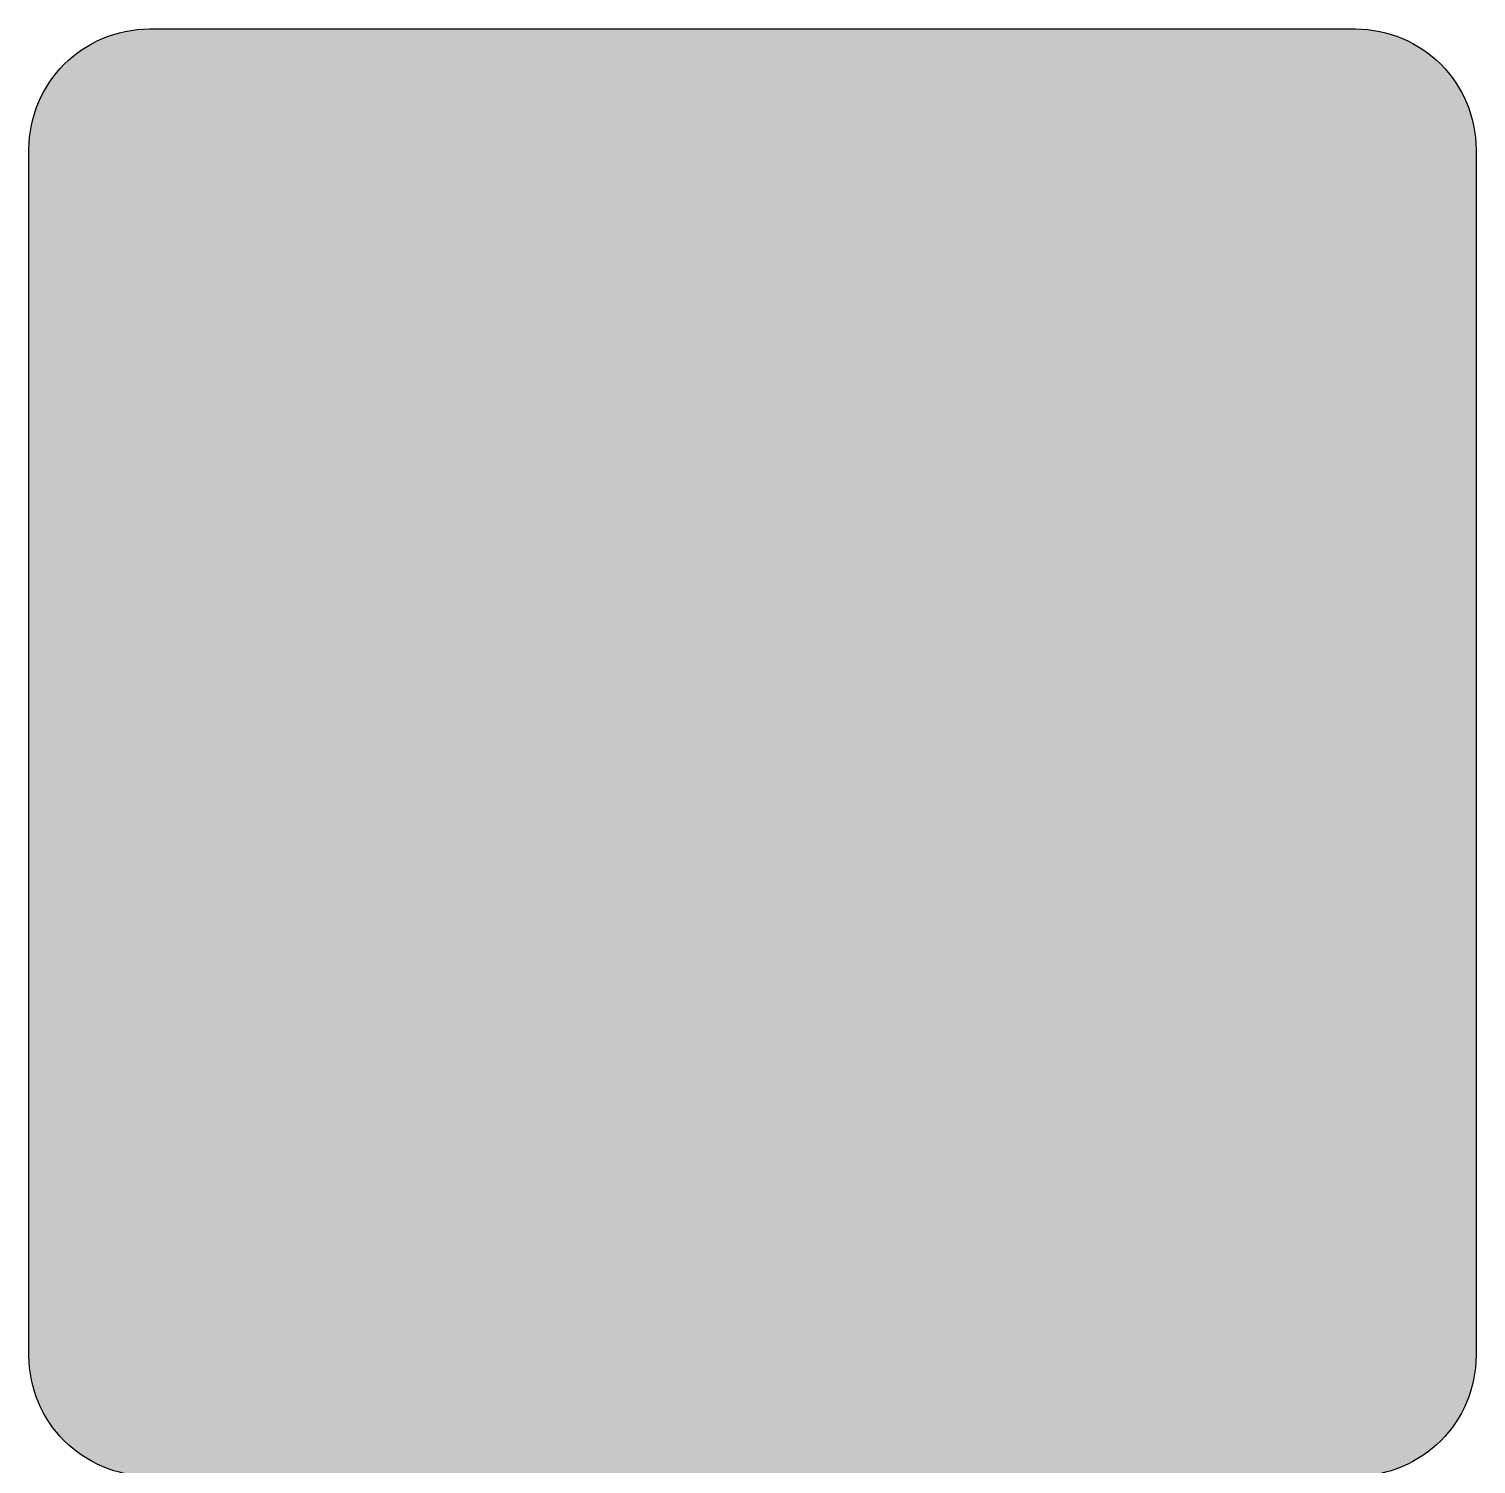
# Model space of a CAD drawing. Header units: millimetres. Extents: x -20 to 20, y -4.5 to 56.7.
# Drawn here: x -20 to 20, y 17.03 to 56.7 of the extents above; entities that cross this region are included whole.
import ezdxf

# ---------------------------------------------------------------- set-up
doc = ezdxf.new("R2010")
doc.units = ezdxf.units.MM
doc.layers.add('GREEN', color=7, linetype='Continuous', true_color=0x007f00)
doc.layers.add('WHITE', color=7, linetype='Continuous', true_color=0xf5f5f5)
doc.layers.add('L25', color=1, linetype='Continuous')

# ---------------------------------------------------------------- blocks, each defined once
blk = doc.blocks.new('MR-GM-32-7')
at = {"layer": 'GREEN'}
h = blk.add_hatch(color=256, dxfattribs=at)
h.dxf.hatch_style = 1
edge = h.paths.add_edge_path(flags=16)
edge.add_arc((16.66649999999981, 53.33333333333303), 1.999999999999992, 0, 90)
edge.add_line((16.66649999999981, 55.33333333333303), (-16.66683333333344, 55.33333333333303))
edge.add_arc((-16.66683333333344, 53.33333333333303), 1.999999999999992, 90, 180)
edge.add_line((-18.66683333333344, 53.33333333333303), (-18.66683333333344, 20.03333333333308))
edge.add_arc((-16.66683333333344, 20.03333333333308), 1.999999999999992, 180, 270)
edge.add_line((-16.66683333333344, 18.03333333333308), (16.66649999999981, 18.03333333333308))
edge.add_arc((16.66649999999981, 20.03333333333308), 1.999999999999992, 270, 360)
edge.add_line((18.66649999999981, 20.03333333333308), (18.66649999999981, 53.33333333333303))
edge = h.paths.add_edge_path()
edge.add_arc((16.66649999999981, 53.33333333333303), 2.666666666666657, 0, 90)
edge.add_line((16.66649999999981, 55.99999999999966), (-16.66683333333344, 55.99999999999966))
edge.add_arc((-16.66683333333344, 53.33333333333303), 2.666666666666657, 90, 180)
edge.add_line((-19.33350000000019, 53.33333333333303), (-19.33350000000019, 20.03333333333308))
edge.add_arc((-16.66683333333344, 20.03333333333308), 2.666666666666657, 180, 270)
edge.add_line((-16.66683333333344, 17.36666666666645), (16.66649999999981, 17.36666666666645))
edge.add_arc((16.66649999999981, 20.03333333333308), 2.666666666666657, 270, 360)
edge.add_line((19.33316666666633, 20.03333333333308), (19.33316666666633, 53.33333333333303))
h = blk.add_hatch(color=256, dxfattribs=at)
h.dxf.hatch_style = 1
edge = h.paths.add_edge_path()
edge.add_arc((-14.63316666666674, 50.28333333333296), 0.459999999999974, -158.43140426487776, 1.8758328224066645e-12, ccw=False)
edge.add_arc((-11.97691666666674, 51.33333333333303), 3.316249999999966, 158.4314042648748, 201.5685957351252, ccw=False)
edge.add_arc((-14.63316666666674, 52.38333333333298), 0.4599999999999999, -1.8758328224066645e-12, 158.4314042648778, ccw=False)
edge.add_line((-14.17316666666693, 52.38333333333298), (-13.61316666666698, 52.38333333333298))
edge.add_arc((-14.63316666666674, 52.38333333333298), 1.020000000000008, 0, 158.4314042648747)
edge.add_arc((-11.97691666666674, 51.33333333333303), 3.876249999999981, 158.4314042648748, 201.5685957351252)
edge.add_arc((-14.63316666666674, 50.28333333333296), 1.019999999999991, 201.5685957351253, 360)
edge.add_line((-13.61316666666676, 50.28333333333296), (-13.61316666666676, 50.39333333333298))
edge.add_line((-13.61316666666676, 50.39333333333309), (-14.1731666666667, 50.39333333333309))
edge.add_line((-14.17316666666693, 50.39333333333309), (-14.17316666666693, 50.28333333333308))
h.paths.add_polyline_path([(-12.2809318790803, 50.43333333333305), (-11.42540145425323, 50.43333333333305), (-11.15040145425337, 49.33333333333303), (-10.57316666666679, 49.33333333333303), (-11.57316666666679, 53.33333333333303), (-12.13316666666674, 53.33333333333303), (-13.13316666666674, 49.33333333333303), (-12.55593187908016, 49.33333333333303)])
h.paths.add_polyline_path([(-11.56540145425333, 50.993333333333), (-11.85316666666677, 52.14439418298707), (-12.1409318790802, 50.993333333333)], flags=16)
edge = h.paths.add_edge_path()
edge.add_line((-10.01316666666662, 53.33333333333303), (-10.01316666666662, 49.33333333333303))
edge.add_line((-10.01316666666662, 49.33333333333303), (-9.453166666666675, 49.33333333333303))
edge.add_line((-9.453166666666675, 49.33333333333303), (-9.453166666666675, 51.21333333333303))
edge.add_line((-9.453166666666675, 51.21333333333303), (-8.890697380761821, 51.21333333333303))
edge.add_line((-8.890697380762049, 51.21333333333303), (-8.355422817770886, 49.33333333333303))
edge.add_line((-8.355422817770659, 49.33333333333303), (-7.773166666666611, 49.33333333333303))
edge.add_line((-7.773166666666839, 49.33333333333303), (-8.333166666666784, 51.30017441413588))
edge.add_arc((-8.727780222686306, 52.15333333333297), 0.9400000000000179, 294.8220657976908, 346.1134596373691)
edge.add_arc((-9.213166666666893, 52.27333333333297), 1.440000000000028, 346.1134596373714, 373.8865403626292)
edge.add_arc((-8.727780222686306, 52.39333333333298), 0.9399999999999656, 13.88654036262857, 90.00000000000186)
edge.add_line((-8.727780222686306, 53.33333333333303), (-10.01316666666685, 53.33333333333303))
edge = h.paths.add_edge_path(flags=16)
edge.add_line((-8.727780222686306, 52.77333333333297), (-9.453166666666675, 52.77333333333297))
edge.add_line((-9.453166666666675, 52.77333333333297), (-9.453166666666675, 51.77333333333297))
edge.add_line((-9.453166666666675, 51.77333333333297), (-8.727780222686306, 51.77333333333297))
edge.add_arc((-8.727780222686306, 52.15333333333297), 0.3800000000000168, 270.0000000000046, 346.1134596373704)
edge.add_arc((-9.213166666666893, 52.27333333333297), 0.8799999999999945, 346.1134596373715, 373.8865403626295)
edge.add_arc((-8.727780222686306, 52.39333333333298), 0.3799999999999946, 13.8865403626285, 90)
h.paths.add_polyline_path([(-6.53316666666683, 49.89333333333309), (-6.53316666666683, 51.17333333333306), (-5.656875849461585, 51.17333333333306), (-5.656875849461585, 51.73333333333301), (-6.53316666666683, 51.73333333333301), (-6.53316666666683, 52.77333333333297), (-5.053166666666812, 52.77333333333297), (-5.053166666666812, 53.33333333333303), (-7.093166666666775, 53.33333333333303), (-7.093166666666775, 49.33333333333303), (-5.053166666666812, 49.33333333333303), (-5.053166666666812, 49.89333333333309)])
h = blk.add_hatch(color=256, dxfattribs=at)
h.dxf.hatch_style = 1
h.paths.add_polyline_path([(-2.226500000000215, 51.17333333333306), (-1.35020918279497, 51.17333333333306), (-1.35020918279497, 51.73333333333301), (-2.226500000000215, 51.73333333333301), (-2.226500000000215, 52.77333333333297), (-0.7465000000001965, 52.77333333333297), (-0.7465000000001965, 53.33333333333303), (-2.78650000000016, 53.33333333333303), (-2.78650000000016, 49.33333333333303), (-2.226500000000215, 49.33333333333303)])
edge = h.paths.add_edge_path()
edge.add_arc((-2.45181249999996, 51.33333333333303), 4.545312499999985, 342.6717291337838, 377.3282708662161)
edge.add_arc((0.9134999999998854, 52.38333333333298), 1.020000000000016, 17.32827086621588, 162.6717291337836)
edge.add_arc((4.278812499999958, 51.33333333333303), 4.545312499999985, 162.6717291337839, 197.3282708662161)
edge.add_arc((0.9134999999998854, 50.28333333333296), 1.019999999999987, 197.3282708662164, 342.6717291337841)
edge = h.paths.add_edge_path(flags=16)
edge.add_arc((-2.45181249999996, 51.33333333333303), 3.985312499999994, 342.6717291337838, 377.3282708662161)
edge.add_arc((0.9134999999998854, 52.38333333333298), 0.4600000000000246, 17.32827086621563, 162.6717291337833)
edge.add_arc((4.278812499999958, 51.33333333333303), 3.985312499999994, 162.6717291337839, 197.3282708662161)
edge.add_arc((0.9134999999998854, 50.28333333333296), 0.4599999999999956, 197.3282708662167, 342.6717291337843)
edge = h.paths.add_edge_path()
edge.add_line((2.893499999999904, 53.33333333333303), (2.893499999999904, 49.33333333333303))
edge.add_line((2.893499999999904, 49.33333333333303), (3.453499999999849, 49.33333333333303))
edge.add_line((3.453499999999849, 49.33333333333303), (3.453499999999849, 51.21333333333303))
edge.add_line((3.453499999999849, 51.21333333333303), (4.015969285904703, 51.21333333333303))
edge.add_line((4.015969285904703, 51.21333333333303), (4.551243848895865, 49.33333333333303))
edge.add_line((4.551243848895865, 49.33333333333303), (5.133499999999913, 49.33333333333303))
edge.add_line((5.133499999999913, 49.33333333333303), (4.573499999999967, 51.30017441413588))
edge.add_arc((4.178886443980446, 52.15333333333297), 0.9400000000000179, 294.8220657976908, 346.1134596373691)
edge.add_arc((3.693499999999858, 52.27333333333297), 1.440000000000028, 346.1134596373714, 373.8865403626292)
edge.add_arc((4.178886443980446, 52.39333333333298), 0.9399999999999694, 13.88654036262946, 90.00000000000186)
edge.add_line((4.178886443980446, 53.33333333333303), (2.893499999999904, 53.33333333333303))
edge = h.paths.add_edge_path(flags=16)
edge.add_line((4.178886443980446, 52.77333333333297), (3.453500000000076, 52.77333333333297))
edge.add_line((3.453499999999849, 52.77333333333297), (3.453499999999849, 51.77333333333297))
edge.add_line((3.453499999999849, 51.77333333333297), (4.178886443980218, 51.77333333333297))
edge.add_arc((4.178886443980446, 52.15333333333297), 0.3800000000000017, 270.0000000000046, 346.1134596373726)
edge.add_arc((3.693499999999858, 52.27333333333297), 0.8799999999999945, 346.1134596373715, 373.8865403626295)
edge.add_arc((4.178886443980446, 52.39333333333298), 0.3799999999999946, 13.8865403626285, 90)
edge = h.paths.add_edge_path()
edge.add_arc((5.148187499999949, 51.33333333333303), 4.545312499999985, 342.6717291337838, 377.3282708662161)
edge.add_arc((8.513500000000022, 52.38333333333298), 1.020000000000016, 17.32827086621588, 162.6717291337836)
edge.add_arc((11.87881249999964, 51.33333333333303), 4.545312499999985, 162.6717291337839, 197.3282708662161)
edge.add_arc((8.513500000000022, 50.28333333333296), 1.019999999999987, 197.3282708662164, 342.6717291337841)
edge = h.paths.add_edge_path(flags=16)
edge.add_arc((5.148187499999949, 51.33333333333303), 3.985312499999994, 342.6717291337838, 377.3282708662161)
edge.add_arc((8.513500000000022, 52.38333333333298), 0.4600000000000246, 17.32827086621563, 162.6717291337833)
edge.add_arc((11.87881249999964, 51.33333333333303), 3.985312499999994, 162.6717291337839, 197.3282708662161)
edge.add_arc((8.513500000000022, 50.28333333333296), 0.4599999999999956, 197.3282708662167, 342.6717291337843)
edge = h.paths.add_edge_path()
edge.add_line((11.05349999999999, 53.33333333333303), (11.05349999999999, 50.38333333333298))
edge.add_arc((11.61349999999993, 50.3833333333331), 0.560000000000004, 180, 360)
edge.add_line((12.17349999999988, 50.3833333333331), (12.17349999999988, 53.33333333333314))
edge.add_line((12.17349999999988, 53.33333333333303), (12.73349999999982, 53.33333333333303))
edge.add_line((12.73349999999982, 53.33333333333303), (12.73349999999982, 50.38333333333298))
edge.add_arc((11.61349999999993, 50.3833333333331), 1.119999999999978, -180, 0, ccw=False)
edge.add_line((10.49350000000004, 50.3833333333331), (10.49350000000004, 53.33333333333314))
edge.add_line((10.49350000000004, 53.33333333333303), (11.05349999999999, 53.33333333333303))
edge = h.paths.add_edge_path()
edge.add_line((13.61349999999993, 53.33333333333303), (13.61349999999993, 49.33333333333303))
edge.add_line((13.61349999999993, 49.33333333333303), (14.17349999999988, 49.33333333333303))
edge.add_line((14.17349999999988, 49.33333333333303), (14.17349999999988, 51.21333333333303))
edge.add_line((14.17349999999988, 51.21333333333303), (14.73596928590473, 51.21333333333303))
edge.add_line((14.7359692859045, 51.21333333333303), (15.27124384889566, 49.33333333333303))
edge.add_line((15.27124384889566, 49.33333333333303), (15.85349999999971, 49.33333333333303))
edge.add_line((15.85349999999971, 49.33333333333303), (15.29349999999977, 51.30017441413588))
edge.add_arc((14.89888644398025, 52.15333333333297), 0.9400000000000179, 294.8220657976908, 346.1134596373691)
edge.add_arc((14.41349999999966, 52.27333333333297), 1.439999999999999, 346.1134596373711, 373.8865403626289)
edge.add_arc((14.89888644398025, 52.39333333333298), 0.9399999999999987, 13.88654036262902, 90)
edge.add_line((14.89888644398025, 53.33333333333303), (13.6134999999997, 53.33333333333303))
edge = h.paths.add_edge_path(flags=16)
edge.add_line((14.89888644398025, 52.77333333333297), (14.17349999999988, 52.77333333333297))
edge.add_line((14.17349999999988, 52.77333333333297), (14.17349999999988, 51.77333333333297))
edge.add_line((14.17349999999988, 51.77333333333297), (14.89888644398025, 51.77333333333297))
edge.add_arc((14.89888644398025, 52.15333333333297), 0.3800000000000017, 270.0000000000046, 346.1134596373726)
edge.add_arc((14.41349999999966, 52.27333333333297), 0.8799999999999945, 346.1134596373715, 373.8865403626295)
edge.add_arc((14.89888644398025, 52.39333333333298), 0.3799999999999946, 13.8865403626285, 90)
h = blk.add_hatch(color=256, dxfattribs=at)
h.dxf.hatch_style = 1
h.paths.add_polyline_path([(-13.10737217354313, 43.22799092051525), (-12.61051738749211, 46.33333333333303), (-11.86914927917474, 46.33333333333303), (-11.37229449312372, 43.22799092051525), (-10.81333285881669, 46.33333333333303), (-9.959833333333336, 46.33333333333303), (-11.03983333333349, 40.33333333333303), (-11.75983333333352, 40.33333333333303), (-12.23983333333354, 43.33333333333303), (-12.71983333333355, 40.33333333333303), (-13.43983333333335, 40.33333333333303), (-14.51983333333351, 46.33333333333303), (-13.66633380785015, 46.33333333333303)])
h.paths.add_polyline_path([(-9.119833333333418, 46.33333333333303), (-8.2798333333335, 46.33333333333303), (-8.2798333333335, 40.33333333333303), (-9.119833333333418, 40.33333333333303)])
h.paths.add_polyline_path([(-6.959833333333336, 46.33333333333303), (-6.119833333333418, 46.33333333333303), (-6.119833333333418, 41.17333333333306), (-3.89983333333339, 41.17333333333306), (-3.89983333333339, 40.33333333333303), (-6.959833333333336, 40.33333333333303)])
edge = h.paths.add_edge_path()
edge.add_arc((-1.531500245026109, 42.01333333333309), 1.680000000000012, 270, 346.8910101606732)
edge.add_arc((-7.199833333333572, 43.33333333333303), 7.499999999999974, 346.8910101606736, 373.1089898393265)
edge.add_arc((-1.531500245026109, 44.65333333333308), 1.680000000000012, 13.10898983932682, 90)
edge.add_line((-1.531500245026109, 46.33333333333303), (-3.059833333333472, 46.33333333333303))
edge.add_line((-3.059833333333472, 46.33333333333303), (-3.059833333333472, 40.33333333333303))
edge.add_line((-3.059833333333472, 40.33333333333303), (-1.531500245026109, 40.33333333333303))
edge = h.paths.add_edge_path(flags=16)
edge.add_line((-2.219833333333554, 41.17333333333306), (-1.531500245026109, 41.17333333333306))
edge.add_arc((-1.531500245026109, 42.01333333333309), 0.8400000000000061, 270, 346.8910101606732)
edge.add_arc((-7.199833333333572, 43.33333333333303), 6.66, 346.8910101606736, 373.1089898393265)
edge.add_arc((-1.531500245026109, 44.65333333333308), 0.8400000000000096, 13.10898983932783, 90)
edge.add_line((-1.531500245026109, 45.493333333333), (-2.219833333333554, 45.493333333333))
edge.add_line((-2.219833333333554, 45.493333333333), (-2.219833333333554, 41.17333333333295))
h.paths.add_polyline_path([(1.500166666666701, 46.33333333333303), (2.340166666666619, 46.33333333333303), (2.340166666666619, 41.17333333333306), (4.560166666666646, 41.17333333333306), (4.560166666666646, 40.33333333333303), (1.500166666666701, 40.33333333333303)])
h.paths.add_polyline_path([(5.400166666666564, 46.33333333333303), (6.240166666666482, 46.33333333333303), (6.240166666666482, 40.33333333333303), (5.400166666666564, 40.33333333333303)])
h.paths.add_polyline_path([(8.400166666666564, 43.09333333333313), (9.714602892474431, 43.09333333333313), (9.714602892474431, 43.93333333333305), (8.400166666666564, 43.93333333333305), (8.400166666666564, 45.493333333333), (10.62016666666659, 45.493333333333), (10.62016666666659, 46.33333333333303), (7.560166666666646, 46.33333333333303), (7.560166666666646, 40.33333333333303), (8.400166666666564, 40.33333333333303)])
h.paths.add_polyline_path([(12.30016666666643, 41.17333333333306), (12.30016666666643, 43.09333333333313), (13.61460289247407, 43.09333333333313), (13.61460289247407, 43.93333333333305), (12.30016666666643, 43.93333333333305), (12.30016666666643, 45.493333333333), (14.52016666666668, 45.493333333333), (14.52016666666668, 46.33333333333303), (11.46016666666628, 46.33333333333303), (11.46016666666628, 40.33333333333303), (14.52016666666668, 40.33333333333303), (14.52016666666668, 41.17333333333306)])
h = blk.add_hatch(color=256, dxfattribs=at)
h.dxf.hatch_style = 1
edge = h.paths.add_edge_path()
edge.add_line((-0.01292467148255128, 22.77835015610162), (-0.3966079948522747, 22.39520104186431))
edge.add_line((-0.3966079948522747, 22.39520104186431), (-0.6592554032763474, 22.13692517991808))
edge.add_line((-0.6592554032763474, 22.13692517991808), (-1.563734937503341, 21.52145191253976))
edge.add_arc((-5.177889288942879, 26.38171666384676), 6.056755330110877, 295.5641747307654, 306.63495900748285, ccw=False)
edge.add_arc((-4.198505618656327, 23.48990486779428), 3.047282548558621, 277.5694947646226, 302.4316832582914, ccw=False)
edge.add_arc((-7.80729317680084, 39.00863372162178), 18.96821495520186, 274.5280970454062, 282.20540134060786, ccw=False)
edge.add_arc((-6.522341256572645, 26.58869733295523), 6.492553919533916, 252.4683943695116, 271.87605562839644, ccw=False)
edge.add_arc((-8.305834307330315, 21.85545080317866), 1.467878249871764, 145.9658336794896, 263.2602052641255, ccw=False)
edge.add_line((-9.522270840738202, 22.67700342878288), (-8.66035334018693, 24.11019978111574))
edge.add_line((-8.660353340187157, 24.11019978111574), (-8.535829200703802, 24.40578145039183))
edge.add_arc((-9.752848693029136, 24.91849357285616), 1.320609770228216, 337.1550352987894, 350.2983084213971)
edge.add_arc((-61.30377217630758, 24.72106346845987), 52.85265251343508, 359.9727714535405, 362.6864877508324)
edge.add_arc((-5.947008420773955, 27.63867197411014), 2.599764821218081, 142.4396234149804, 189.7519990807089, ccw=False)
edge.add_line((-8.00787164558642, 29.22348107752248), (-7.571227059449711, 29.84177966219454))
edge.add_line((-7.571227059449711, 29.84177966219454), (-7.083417694124591, 30.47770100400885))
edge.add_line((-7.083417694124591, 30.47770100400896), (-6.53361299334847, 30.9727508343741))
edge.add_line((-6.53361299334847, 30.9727508343741), (-6.083979946695308, 31.31069806561868))
edge.add_line((-6.083979946695536, 31.31069806561857), (-5.763922487388982, 31.62390505197891))
edge.add_line((-5.763922487388982, 31.62390505197891), (-5.439569193881425, 31.9067495840626))
edge.add_line((-5.439569193881425, 31.90674958406248), (-4.866586558732479, 32.28543338274199))
edge.add_line((-4.866586558732479, 32.2854333827421), (-4.393124325419649, 32.63525736040344))
edge.add_line((-4.393124325419649, 32.63525736040333), (-3.948765090715142, 32.82762681059501))
edge.add_line((-3.948765090715142, 32.82762681059512), (-3.64375867218223, 32.9073159918247))
edge.add_line((-3.64375867218223, 32.9073159918247), (-3.195214527642975, 33.0142374944337))
edge.add_line((-3.195214527642975, 33.0142374944337), (-2.932090211398645, 33.02804191569078))
edge.add_line((-2.932090211398645, 33.02804191569066), (-2.698259421413695, 33.01716981650065))
edge.add_line((-2.698259421413695, 33.01716981650065), (-2.177345145629943, 33.03229749818615))
edge.add_line((-2.17734514563017, 33.03229749818615), (-2.00898538790625, 32.99527280008158))
edge.add_line((-2.00898538790625, 32.99527280008158), (-1.847252492547796, 32.96040136674128))
edge.add_line((-1.847252492547796, 32.96040136674128), (-1.726801051288021, 32.85383500947069))
edge.add_line((-1.726801051288021, 32.85383500947069), (-1.598884440056054, 32.79700411705528))
edge.add_line((-1.598884440055826, 32.79700411705517), (-1.422063522136796, 32.78481375836418))
edge.add_line((-1.422063522137023, 32.78481375836418), (-1.289682749544227, 32.79196578429423))
edge.add_line((-1.289682749544227, 32.79196578429423), (-1.354062910275388, 32.86857256462315))
edge.add_line((-1.354062910275616, 32.86857256462304), (-1.646187598991901, 33.01071786649254))
edge.add_line((-1.646187598991901, 33.01071786649254), (-1.781126208565638, 33.10576730570494))
edge.add_line((-1.781126208565638, 33.10576730570494), (-2.015132926513388, 33.30872880393599))
edge.add_line((-2.015132926513388, 33.30872880393599), (-2.2241032955842, 33.51430890228164))
edge.add_line((-2.2241032955842, 33.51430890228153), (-2.521779429029039, 33.71615327620782))
edge.add_line((-2.521779429028811, 33.71615327620793), (-2.729911645248421, 34.03473961895054))
edge.add_line((-2.729911645248649, 34.03473961895043), (-2.942176209064883, 34.27782911989732))
edge.add_line((-2.942176209064655, 34.27782911989743), (-3.102158257990368, 34.44207500166272))
edge.add_line((-3.102158257990141, 34.44207500166272), (-3.191321484337323, 34.57920022278381))
edge.add_line((-3.19132148433755, 34.57920022278381), (-3.241168183029004, 34.6821933065911))
edge.add_line((-3.241168183029004, 34.6821933065911), (-3.303582117172937, 34.7548318531675))
edge.add_line((-3.303582117172937, 34.7548318531675), (-3.361232876499571, 34.82610337308472))
edge.add_line((-3.361232876499571, 34.82610337308472), (-3.409063746275024, 34.88915444110432))
edge.add_line((-3.409063746275024, 34.88915444110432), (-3.449310762838877, 34.9455672217656))
edge.add_line((-3.449310762838877, 34.9455672217656), (-3.484265233114456, 34.99695074754993))
edge.add_line((-3.484265233114456, 34.99695074754982), (-3.516172085437802, 35.04524963750214))
edge.add_line((-3.516172085437802, 35.04524963750214), (-3.545726174408628, 35.09180411571674))
edge.add_line((-3.545726174408628, 35.09180411571674), (-3.572936993047051, 35.13739510285382))
edge.add_line((-3.572936993047051, 35.13739510285382), (-3.597701868586228, 35.18267671804699))
edge.add_line((-3.597701868586228, 35.18267671804711), (-3.61987075989623, 35.22826421785919))
edge.add_line((-3.619870759896003, 35.22826421785908), (-3.639251141896011, 35.2747106039368))
edge.add_line((-3.639251141896011, 35.27471060393691), (-3.655629753653557, 35.32249048183144))
edge.add_line((-3.655629753653557, 35.32249048183144), (-3.668790427200292, 35.37193777331106))
edge.add_line((-3.668790427200292, 35.37193777331106), (-3.67863191032211, 35.42306498642711))
edge.add_line((-3.67863191032211, 35.42306498642711), (-3.68557166321466, 35.47584158176994))
edge.add_line((-3.685571663214432, 35.47584158176983), (-3.690213109617162, 35.53059822690841))
edge.add_line((-3.690213109617162, 35.53059822690852), (-3.693142128221552, 35.58781726999041))
edge.add_line((-3.693142128221552, 35.58781726999041), (-3.694906242260231, 35.64802686575183))
edge.add_line((-3.694906242260231, 35.64802686575183), (-3.696019916309069, 35.71177340259305))
edge.add_line((-3.696019916309297, 35.71177340259305), (-3.696974184915234, 35.77960466662626))
edge.add_line((-3.696974184915234, 35.77960466662626), (-3.698246445925179, 35.85209349386719))
edge.add_line((-3.698246445925179, 35.85209349386719), (-3.700234146739149, 35.92971661257707))
edge.add_line((-3.700234146739149, 35.92971661257707), (-3.703029905335143, 36.01211864090305))
edge.add_line((-3.703029905335143, 36.01211864090305), (-3.706647193066146, 36.09859026851029))
edge.add_line((-3.706647193066146, 36.09859026851041), (-3.711098158397817, 36.18839120402038))
edge.add_line((-3.711098158397817, 36.18839120402026), (-3.716394620730171, 36.28078369022762))
edge.add_line((-3.716394620730171, 36.28078369022774), (-3.72254806996466, 36.37503111881153))
edge.add_line((-3.72254806996466, 36.37503111881142), (-3.729569608302654, 36.47039701058497))
edge.add_line((-3.729569608302654, 36.47039701058497), (-3.737471526820855, 36.56616464422689))
edge.add_line((-3.737471526820855, 36.56616464422677), (-3.746219880191347, 36.66172639419074))
edge.add_line((-3.746219880191347, 36.66172639419074), (-3.755567767559569, 36.75658690406772))
edge.add_line((-3.755567767559569, 36.75658690406772), (-3.765207454968959, 36.85020288131864))
edge.add_line((-3.765207454969186, 36.85020288131864), (-3.774825307896663, 36.94198554817183))
edge.add_line((-3.774825307896663, 36.94198554817194), (-3.784120579619639, 37.03148296320308))
edge.add_line((-3.784120579619639, 37.03148296320308), (-3.792771544609195, 37.1180604734493))
edge.add_line((-3.792771544609195, 37.1180604734493), (-3.800468677115532, 37.20122603205823))
edge.add_line((-3.800468677115532, 37.20122603205823), (-3.806898280986161, 37.28049668766937))
edge.add_line((-3.806898280985934, 37.28049668766926), (-3.811707507670235, 37.35562293085638))
edge.add_line((-3.811707507670235, 37.3556229308565), (-3.81436684304299, 37.42686060045764))
edge.add_line((-3.81436684304299, 37.42686060045764), (-3.814259583329431, 37.49452618293844))
edge.add_line((-3.814259583329658, 37.49452618293844), (-3.810702940089868, 37.55892401123208))
edge.add_line((-3.810702940089868, 37.55892401123208), (-3.802924159293525, 37.62032914873703))
edge.add_line((-3.802924159293525, 37.62032914873703), (-3.790050326559822, 37.67891083905306))
edge.add_line((-3.790050326560049, 37.67891083905306), (-3.771150854306597, 37.73461967787478))
edge.add_line((-3.771150854306597, 37.73461967787489), (-3.745362807130959, 37.78711722075957))
edge.add_line((-3.745362807130732, 37.78711722075957), (-3.712023677261186, 37.83582308971927))
edge.add_line((-3.712023677261186, 37.83582308971927), (-3.67080697397887, 37.8796853353316))
edge.add_line((-3.67080697397887, 37.8796853353316), (-3.621733625638399, 37.91754794403823))
edge.add_line((-3.621733625638626, 37.91754794403823), (-3.565100399354606, 37.94845476852333))
edge.add_line((-3.565100399354378, 37.94845476852333), (-3.50126765077971, 37.97178342875054))
edge.add_line((-3.501267650779937, 37.97178342875054), (-3.43045118170653, 37.9872000413967))
edge.add_line((-3.430451181706303, 37.9872000413967), (-3.352629119799531, 37.9945145184214))
edge.add_line((-3.352629119799531, 37.99451451842128), (-3.267647740906568, 37.99354779047997))
edge.add_line((-3.267647740906568, 37.99354779048008), (-3.175739628711199, 37.98435076691351))
edge.add_line((-3.175739628711199, 37.98435076691339), (-3.078133160437574, 37.96787851172303))
edge.add_line((-3.078133160437574, 37.96787851172303), (-2.976034918445293, 37.9451432973616))
edge.add_line((-2.976034918445293, 37.94514329736171), (-2.870729013446862, 37.91706214382225))
edge.add_line((-2.870729013446635, 37.91706214382214), (-2.763605684282311, 37.88451850689592))
edge.add_line((-2.763605684282311, 37.8845185068958), (-2.656117341545269, 37.84838180866416))
edge.add_line((-2.656117341545269, 37.84838180866427), (-2.549752607471191, 37.80951468334354))
edge.add_line((-2.549752607471419, 37.80951468334342), (-2.446022537025328, 37.76877601658293))
edge.add_line((-2.446022537025328, 37.76877601658293), (-2.346190842749593, 37.7269220522669))
edge.add_line((-2.346190842749593, 37.7269220522669), (-2.250433458508951, 37.68428852884631))
edge.add_line((-2.250433458509178, 37.68428852884631), (-2.158657267865692, 37.64110835868951))
edge.add_line((-2.158657267865465, 37.64110835868951), (-2.070768694254411, 37.59761479961014))
edge.add_line((-2.070768694254411, 37.59761479961014), (-1.986674454828062, 37.5540417347662))
edge.add_line((-1.986674454828062, 37.5540417347662), (-1.90628176812811, 37.51062372382046))
edge.add_line((-1.906281768128338, 37.51062372382046), (-1.829498628884039, 37.46759608177774))
edge.add_line((-1.829498628883812, 37.46759608177786), (-1.756071416856685, 37.4251007991935))
edge.add_line((-1.756071416856685, 37.4251007991935), (-1.684837530689038, 37.38221448729473))
edge.add_line((-1.684837530689038, 37.38221448729473), (-1.613701883193471, 37.33529447343074))
edge.add_line((-1.613701883193471, 37.33529447343074), (-1.541293765567389, 37.28053651759171))
edge.add_line((-1.541293765567389, 37.28053651759171), (-1.466524089788663, 37.2144643797327))
edge.add_line((-1.466524089788891, 37.2144643797327), (-1.388082855414723, 37.13370433223417))
edge.add_line((-1.388082855414723, 37.13370433223417), (-1.3043249256541, 37.03478775317501))
edge.add_line((-1.304324925653873, 37.03478775317512), (-1.213366361586623, 36.91406009844638))
edge.add_line((-1.213366361586623, 36.9140600984465), (-1.113250208145928, 36.76775118540911))
edge.add_line((-1.113250208145928, 36.767751185409), (-1.002667027219331, 36.59358372168765))
edge.add_line((-1.002667027219331, 36.59358372168776), (-0.8826948563960286, 36.39508507260371))
edge.add_line((-0.8826948563960286, 36.39508507260359), (-0.7549808806040801, 36.17712585370941))
edge.add_line((-0.7549808806040801, 36.17712585370941), (-0.6212356686312432, 35.94463963270539))
edge.add_line((-0.6212356686312432, 35.94463963270539), (-0.4832189360163284, 35.7026265245056))
edge.add_line((-0.4832189360163284, 35.7026265245056), (-0.342699157120478, 35.4560934455277))
edge.add_line((-0.342699157120478, 35.45609344552781), (-0.2014858956279113, 35.21011411844404))
edge.add_line((-0.2014858956279113, 35.21011411844393), (-0.06137195732708278, 34.96972800345736))
edge.add_line((-0.06137195732708278, 34.96972800345736), (0.07596125716258939, 34.73927558228343))
edge.add_line((0.07596125716236202, 34.73927558228343), (0.2090650289301266, 34.52068292698152))
edge.add_line((0.2090650289301266, 34.52068292698141), (0.3364880965041266, 34.31537660492825))
edge.add_line((0.3364880965041266, 34.31537660492825), (0.4567640009033767, 34.12480820604833))
edge.add_line((0.4567640009033767, 34.12480820604833), (0.5684282417673785, 33.95042586779948))
edge.add_line((0.5684282417673785, 33.95042586779959), (0.6700197106815722, 33.79367226944782))
edge.add_line((0.6700197106815722, 33.79367226944782), (0.7600838596713402, 33.65597996037047))
edge.add_line((0.7600838596713402, 33.65597996037047), (0.8371520320167747, 33.53880281001273))
edge.add_line((0.8371520320167747, 33.53880281001273), (0.9002386825807207, 33.4431678722359))
edge.add_line((0.9002386825804933, 33.4431678722359), (0.9507013472943981, 33.36776513435996))
edge.add_line((0.9507013472943981, 33.36776513435996), (0.9904197845255567, 33.31073640959596))
edge.add_line((0.9904197845255567, 33.31073640959596), (1.020963805044175, 33.27044630021828))
edge.add_line((1.020963805044403, 33.27044630021828), (1.043297987550659, 33.24537272695636))
edge.add_line((1.043297987550432, 33.24537272695636), (1.057922898308107, 33.23300458805966))
edge.add_line((1.057922898308334, 33.23300458805966), (1.088955287055569, 33.21644711935517))
edge.add_line((1.088955287055342, 33.21644711935517), (1.134444357385064, 33.16103550883838))
edge.add_line((1.134444357385064, 33.16103550883838), (1.181671804441294, 33.14699976568511))
edge.add_line((1.181671804441294, 33.14699976568511), (1.253461786360504, 33.17585348354078))
edge.add_line((1.253461786360504, 33.17585348354078), (1.296699331737273, 33.27190175588919))
edge.add_line((1.296699331737273, 33.27190175588919), (1.323262287188754, 33.36815902156673))
edge.add_line((1.323262287188754, 33.36815902156684), (1.31834331973937, 33.54028091926375))
edge.add_line((1.31834331973937, 33.54028091926364), (1.319706948961084, 33.77533092979411))
edge.add_line((1.319706948961084, 33.77533092979411), (1.301800374357981, 34.02720666281812))
edge.add_line((1.301800374357981, 34.02720666281823), (1.27314081194686, 34.26160395271404))
edge.add_line((1.27314081194686, 34.26160395271404), (1.249561044588972, 34.56017657190262))
edge.add_line((1.249561044588972, 34.5601765719025), (1.220923307713747, 34.8815553905398))
edge.add_line((1.220923307713747, 34.88155539053992), (1.200909769098189, 35.26836243336027))
edge.add_line((1.200909769098189, 35.26836243336015), (1.163785923821024, 35.59222933361707))
edge.add_line((1.163785923821024, 35.59222933361707), (1.170657811402862, 35.88762738569505))
edge.add_line((1.170657811402862, 35.88762738569517), (1.190684412149494, 36.1178429630578))
edge.add_line((1.190684412149494, 36.11784296305768), (1.197584554578953, 36.71444790661917))
edge.add_line((1.197584554578953, 36.71444790661917), (1.215488056763661, 36.94311471026754))
edge.add_line((1.215488056763661, 36.94311471026754), (1.269225117822089, 37.11077673619491))
edge.add_line((1.269225117821861, 37.11077673619491), (1.3212314853522, 37.26401809630488))
edge.add_line((1.3212314853522, 37.26401809630488), (1.37404940757051, 37.42527597719561))
edge.add_line((1.37404940757051, 37.4252759771955), (1.474479442195616, 37.60233277662212))
edge.add_line((1.474479442195616, 37.60233277662223), (1.638233425317367, 37.79609518429265))
edge.add_line((1.638233425317367, 37.79609518429265), (1.758093147032241, 37.97914871337036))
edge.add_line((1.758093147032469, 37.97914871337036), (1.928768915720866, 38.16753469611933))
edge.add_line((1.928768915720866, 38.16753469611945), (2.104581888716893, 38.27380094522698))
edge.add_line((2.104581888716666, 38.27380094522687), (2.282860695618865, 38.24971796880686))
edge.add_line((2.282860695619092, 38.24971796880686), (2.527525090825748, 37.97958867526324))
edge.add_line((2.52752509082552, 37.97958867526336), (2.686618325338259, 37.74449249058353))
edge.add_line((2.686618325338259, 37.74449249058353), (2.824293017810305, 37.43903385394788))
edge.add_line((2.824293017810305, 37.43903385394788), (2.962633662081544, 37.1669881847854))
edge.add_line((2.962633662081316, 37.1669881847854), (3.104665179547283, 36.83007271537076))
edge.add_line((3.104665179547283, 36.83007271537065), (3.260102637693763, 36.52944249722191))
edge.add_line((3.260102637693763, 36.52944249722202), (3.332551926907854, 36.16388008938588))
edge.add_line((3.332551926907854, 36.16388008938588), (3.356103815517827, 35.79055109502963))
edge.add_line((3.356103815517827, 35.79055109502951), (3.359422685505251, 35.43561264312245))
edge.add_line((3.359422685505251, 35.43561264312257), (3.365984072774609, 34.70328854027673))
edge.add_line((3.365984072774609, 34.70328854027684), (3.357774627683966, 34.46121818801748))
edge.add_line((3.357774627684194, 34.46121818801748), (3.363863227152478, 34.24416911828769))
edge.add_line((3.363863227152478, 34.24416911828757), (3.373149066637325, 34.04237137073869))
edge.add_line((3.373149066637325, 34.04237137073869), (3.343830997249597, 33.87280371192389))
edge.add_line((3.343830997249597, 33.87280371192401), (3.337499729560477, 33.71880157135217))
edge.add_line((3.337499729560477, 33.71880157135206), (3.286289019448077, 33.53962649952393))
edge.add_line((3.28628901944785, 33.53962649952405), (3.214185833703823, 33.21928362038193))
edge.add_line((3.21418583370405, 33.21928362038193), (3.204266731941516, 33.08245973311159))
edge.add_line((3.204266731941516, 33.08245973311159), (3.1866712693502, 32.90852666569049))
edge.add_line((3.186671269349972, 32.90852666569049), (3.197474493062828, 32.83601576324509))
edge.add_line((3.197474493062828, 32.83601576324509), (3.228003688022909, 32.78140456626704))
edge.add_line((3.228003688022909, 32.78140456626704), (3.304385306804306, 32.66627366090415))
edge.add_line((3.304385306804306, 32.66627366090415), (3.343614366384372, 32.60521941861612))
edge.add_line((3.343614366384372, 32.60521941861623), (3.387043023657498, 32.56133116550154))
edge.add_line((3.387043023657498, 32.56133116550143), (3.549226860855242, 32.55453911928259))
edge.add_line((3.549226860855242, 32.55453911928259), (3.683387548193195, 32.49139594473422))
edge.add_line((3.683387548193195, 32.49139594473422), (4.00219881435396, 32.42625619611317))
edge.add_line((4.00219881435396, 32.42625619611317), (4.372681295669281, 32.23839795440358))
edge.add_line((4.372681295669281, 32.23839795440358), (4.56032572074696, 32.1419304240452))
edge.add_line((4.560325720747187, 32.1419304240452), (4.746797991025232, 32.01411027961638))
edge.add_line((4.746797991025232, 32.01411027961638), (4.910046546898457, 31.90701689334287))
edge.add_line((4.910046546898229, 31.90701689334287), (5.246222051384848, 31.73373845487993))
edge.add_line((5.246222051384848, 31.73373845487993), (5.459763395491336, 31.58048283813719))
edge.add_line((5.459763395491336, 31.58048283813719), (5.742589161379101, 31.30309285058684))
edge.add_line((5.742589161379101, 31.30309285058695), (5.870262545425021, 31.16525561471713))
edge.add_line((5.870262545425021, 31.16525561471713), (6.104406564071724, 30.98320905181777))
edge.add_line((6.104406564071724, 30.98320905181777), (6.372618652344499, 30.71509503589959))
edge.add_line((6.372618652344727, 30.71509503589948), (6.560560429539009, 30.47696035203126))
edge.add_line((6.560560429539009, 30.47696035203137), (6.795115125890788, 30.22597987138806))
edge.add_line((6.795115125890561, 30.22597987138795), (6.929900946400721, 30.01237124385989))
edge.add_line((6.929900946400721, 30.01237124385989), (7.045272287344687, 29.87685898977247))
edge.add_line((7.045272287344687, 29.87685898977247), (7.270569638583311, 29.77642505882909))
edge.add_line((7.270569638583311, 29.77642505882909), (7.49121554503381, 29.67766407618808))
edge.add_line((7.491215545034038, 29.67766407618808), (8.547468048707515, 29.13494456578314))
edge.add_line((8.547468048707287, 29.13494456578314), (8.934518384494368, 28.93442812437945))
edge.add_line((8.934518384494368, 28.93442812437945), (9.201125411996145, 28.72871784383813))
edge.add_line((9.201125411996145, 28.72871784383813), (9.451966838201088, 28.50522349685934))
edge.add_line((9.451966838201088, 28.50522349685946), (9.632023756254966, 28.20523518833261))
edge.add_line((9.632023756254966, 28.20523518833261), (9.775400532623507, 27.90795015997298))
edge.add_line((9.775400532623735, 27.90795015997287), (9.706843154577882, 27.53044241860164))
edge.add_line((9.706843154577882, 27.53044241860164), (9.380824203812608, 27.32988647749471))
edge.add_line((9.380824203812608, 27.32988647749471), (9.026408191705514, 27.3890464528406))
edge.add_line((9.026408191705741, 27.3890464528406), (8.79043089935044, 27.51212112210033))
edge.add_line((8.79043089935044, 27.51212112210044), (8.182875633400954, 27.54754875709455))
edge.add_line((8.182875633400954, 27.54754875709455), (7.568424658134745, 27.56290465546908))
edge.add_line((7.568424658134518, 27.56290465546908), (7.176342619014122, 27.47266585280931))
edge.add_line((7.176342619014122, 27.47266585280931), (6.841514855855621, 27.44588953050106))
edge.add_line((6.841514855855621, 27.44588953050118), (6.623931722166844, 27.44918456770711))
edge.add_line((6.623931722167072, 27.44918456770711), (6.197286221411559, 27.44595403663095))
edge.add_line((6.197286221411559, 27.44595403663095), (5.803415077638419, 27.42336276947447))
edge.add_line((5.803415077638419, 27.42336276947447), (5.544188623164473, 27.40096841266268))
edge.add_line((5.544188623164473, 27.40096841266256), (5.357067819261829, 27.36926485782578))
edge.add_line((5.357067819261829, 27.3692648578259), (4.748039993815155, 27.23857804904526))
edge.add_line((4.748039993814928, 27.23857804904515), (4.362696498478499, 27.0330808683633))
edge.add_line((4.362696498478726, 27.0330808683633), (4.186404423057411, 26.92413892091599))
edge.add_line((4.186404423057411, 26.92413892091588), (3.976459849111507, 26.78969278848842))
edge.add_line((3.976459849111507, 26.78969278848842), (3.799473483561087, 26.69255792199453))
edge.add_line((3.799473483561087, 26.69255792199453), (3.502838892963155, 26.61684879078393))
edge.add_line((3.502838892963155, 26.61684879078405), (3.357834001149058, 26.4855708619499))
edge.add_line((3.357834001149058, 26.4855708619499), (3.251033449743545, 26.22934323103061))
edge.add_line((3.251033449743545, 26.22934323103061), (3.079954706956642, 25.79279779615922))
edge.add_line((3.079954706956414, 25.79279779615911), (3.043200276245898, 25.46943753401047))
edge.add_line((3.043200276245898, 25.46943753401047), (3.039330565944965, 25.4187296701607))
edge.add_arc((3.801329413529857, 25.36057863467897), 0.7642144899491289, 175.6359993218382, 254.0559485729324)
edge.add_line((3.591400789646514, 24.62576317517721), (4.629061232034474, 24.3078103780382))
edge.add_line((4.629061232034474, 24.30781037803831), (5.152312613671029, 24.14319145282593))
edge.add_line((5.152312613671029, 24.14319145282582), (5.475239535920537, 23.79457835255027))
edge.add_line((5.475239535920537, 23.79457835255027), (5.154671554339984, 23.65724231241904))
edge.add_line((5.154671554339984, 23.65724231241904), (4.599709601132417, 23.65724231241904))
edge.add_line((4.599709601132417, 23.65724231241904), (4.081868214170299, 23.65213989320364))
edge.add_line((4.081868214170299, 23.65213989320364), (3.904308731153833, 23.58777326124175))
edge.add_line((3.904308731153833, 23.58777326124175), (3.991677760422363, 23.50645845742406))
edge.add_line((3.99167776042259, 23.50645845742417), (4.33045192314944, 23.44419897445357))
edge.add_line((4.330451923149212, 23.44419897445357), (4.882952878609103, 23.27722453805927))
edge.add_arc((4.861574208559432, 23.11610581039668), 0.1625308953298647, -81.3089524106116, 82.44163689552221, ccw=False)
edge.add_line((4.886133661706936, 22.95544117459337), (4.513288780602124, 22.72577974001354))
edge.add_line((4.513288780602124, 22.72577974001342), (4.013967716032539, 22.63624776407585))
edge.add_line((4.013967716032766, 22.63624776407585), (2.943417287541251, 22.62092778961494))
edge.add_line((2.943417287541251, 22.62092778961494), (1.957644516378423, 22.9538388555759))
edge.add_line((1.957644516378423, 22.9538388555759), (1.330104187077495, 23.57568771467982))
edge.add_line((1.330104187077268, 23.57568771467982), (1.12232995832278, 24.06564669272018))
edge.add_line((1.12232995832278, 24.06564669272007), (0.5484338064895837, 24.3733523577622))
edge.add_line((0.5484338064898111, 24.3733523577622), (-0.5014678014601941, 24.89044469342582))
edge.add_line((-0.5014678014604215, 24.89044469342582), (-1.867024096252862, 24.13671757353256))
edge.add_arc((-1.813989203008305, 23.86058890672768), 0.2811756400062321, 100.8721653123868, 219.793869050451)
edge.add_line((-2.030031072378279, 23.68062876888598), (-1.621075637171998, 23.22997489830311))
edge.add_arc((-1.802290861093752, 23.0646499583944), 0.2452983757321264, -128.70251579074193, 42.37459317188399, ccw=False)
edge.add_line((-1.955670274816157, 22.87321838162882), (-4.109310301652386, 22.91145903693689))
edge.add_arc((-3.866997916766195, 27.92593955614336), 5.020331679219112, 252.0992641218503, 267.2334749817223, ccw=False)
edge.add_line((-5.410091439284315, 23.1486398429023), (-5.867561025725536, 23.34084098064523))
edge.add_line((-5.867561025725308, 23.34084098064511), (-6.329088193016332, 23.68365669174329))
edge.add_arc((-6.556145079019188, 22.90130554277528), 0.8146337519233703, 73.81601616173003, 133.3681324997226)
edge.add_arc((-5.454249106950783, 21.60360172856633), 2.516274731862451, 131.3165458557692, 144.7971068074967)
edge.add_line((-7.510336922131955, 23.05416762588823), (-8.154179808614344, 22.32253184355011))
edge.add_arc((-7.866286588548519, 22.03270978533067), 0.4085086677051848, 134.8087052929247, 220.2185291073889)
edge.add_arc((-7.788843988224926, 22.0407650909541), 0.4748734776427231, 214.9197678308129, 271.3782949442522)
edge.add_arc((-6.521916193513334, 26.74130434565052), 5.325389070176796, 256.3636653269454, 276.3285178498189)
edge.add_arc((-8.662916037187188, 39.93329120314877), 18.68514039825904, 278.3951347656195, 293.8128650459274)
edge.add_line((-1.118776982691543, 22.83883486113302), (-0.2535381532275096, 23.13864414310262))
edge.add_arc((-0.1636799633533883, 22.9381628333656), 0.219698087932778, -46.67049713628103, 114.14250964838459, ccw=False)
at = {"layer": 'WHITE', "transparency": 33554687}
h = blk.add_hatch(color=256, dxfattribs=at)
h.dxf.hatch_style = 1
edge = h.paths.add_edge_path()
edge.add_arc((-16.66683333333322, 20.0333333333333), 3.333333333333382, 180, 270, ccw=False)
edge.add_line((-20.0001666666667, 20.0333333333333), (-20.0001666666667, 53.36666666666633))
edge.add_arc((-16.66683333333344, 53.36666666666633), 3.333333333333412, 90.00000000000051, 180.0000000000005, ccw=False)
edge.add_line((-16.66683333333344, 56.6999999999997), (16.66649999999981, 56.6999999999997))
edge.add_arc((16.66649999999981, 53.36666666666633), 3.333333333333428, -2.2737367544323206e-13, 89.99999999999977, ccw=False)
edge.add_line((19.9998333333333, 53.36666666666622), (19.9998333333333, 20.03333333333319))
edge.add_arc((16.66649999999981, 20.0333333333333), 3.333333333333382, -90, 0, ccw=False)
edge.add_line((16.66649999999981, 16.69999999999982), (-16.66683333333322, 16.69999999999982))
at = {"layer": 'L25'}
blk.add_lwpolyline([(-16.66683333333322, 16.69999999999982, -0.414213562373095), (-20.0001666666667, 20.0333333333333), (-20.0001666666667, 53.36666666666622, -0.414213562373095), (-16.66683333333344, 56.6999999999997), (16.66649999999981, 56.6999999999997, -0.414213562373095), (19.9998333333333, 53.36666666666622), (19.9998333333333, 20.0333333333333, -0.414213562373095), (16.66649999999981, 16.69999999999982)], format="xyb", close=True, dxfattribs=at)

msp = doc.modelspace()

# ---------------------------------------------------------------- block references
msp.add_blockref('MR-GM-32-7', (0, 0))

doc.saveas('drawing.dxf')
